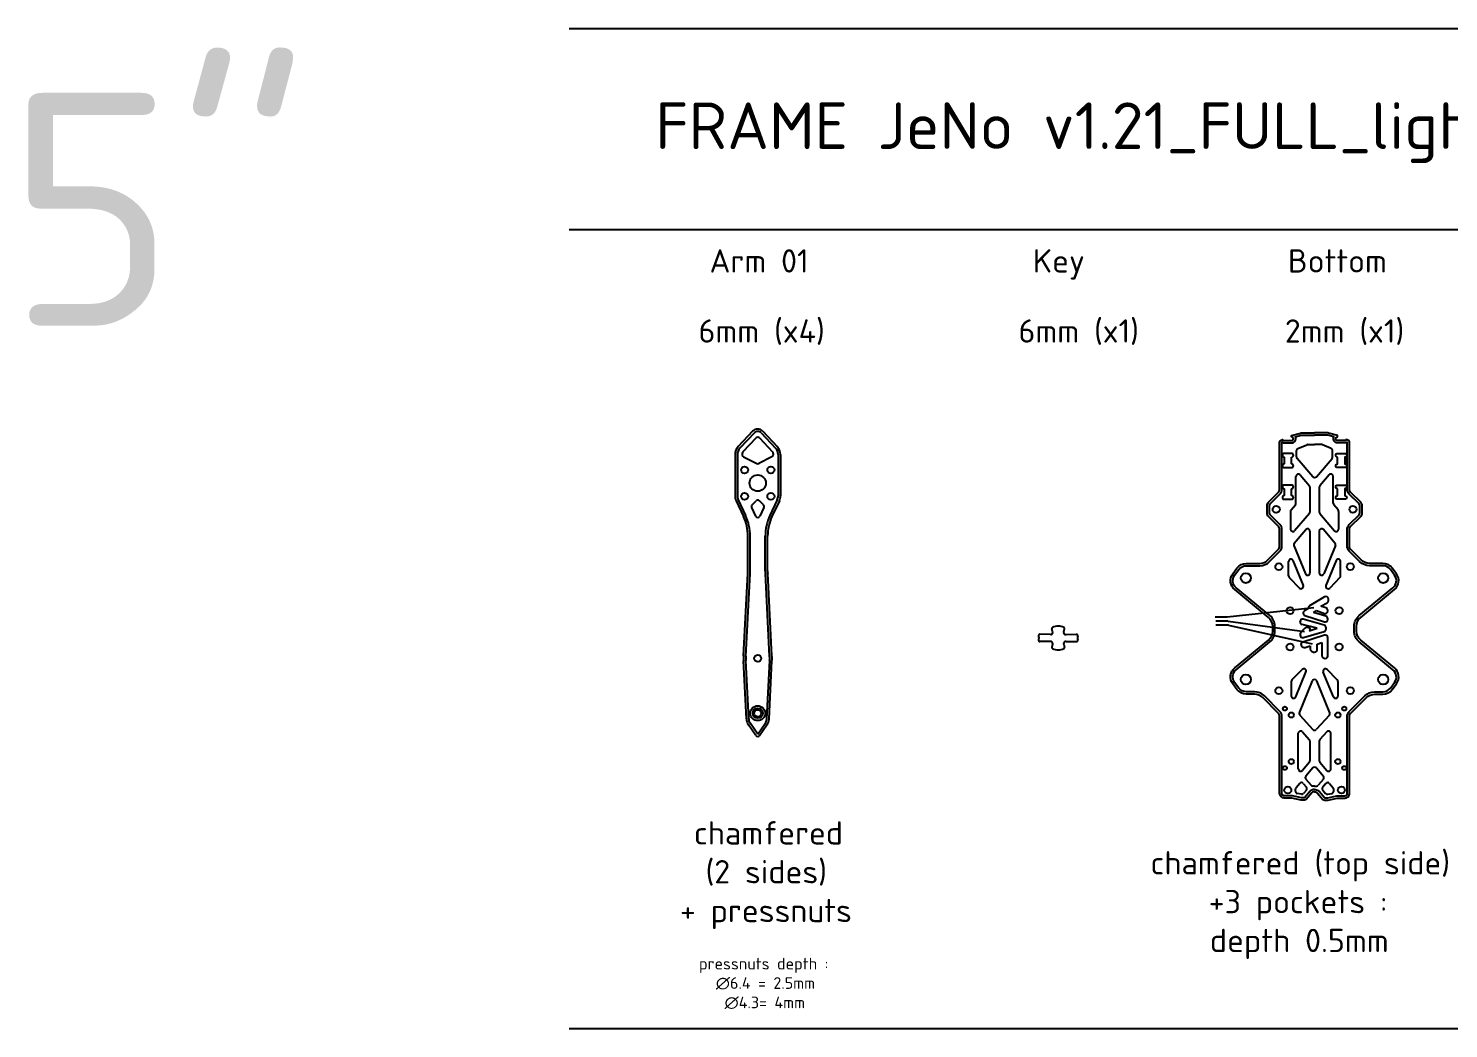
# Model space of a CAD drawing. Header units: millimetres. Extents: x -232 to 986, y 0 to 429.
# Drawn here: x -232 to 378, y 0 to 429 of the extents above; entities that cross this region are included whole.
import ezdxf

# ---------------------------------------------------------------- set-up
doc = ezdxf.new("R2010")
doc.units = ezdxf.units.MM
doc.linetypes.add('JIS_09_08', pattern=[10.75, 8, -0.55, 0.55, -0.55, 0.55, -0.55])
for name, color, linetype in [('Calque1', 150, 'Continuous'), ('Calque1_chamfered', 40, 'Continuous'), ('Calque1_pocket', 10, 'Continuous')]:
    doc.layers.add(name, color=color, linetype=linetype)
doc.styles.get("Standard").update_dxf_attribs({"font": 'arial.ttf'})

msp = doc.modelspace()

# ---------------------------------------------------------------- linework, layer by layer
for p, q in [((319.66, 180.71), (282.47, 176.62)), ((282.47, 176.62), (277.38, 176.62)), ((282.91, 174.92), (277.64, 174.92)), ((283.1, 173.21), (277.64, 173.21)), ((282.91, 174.92), (315.76, 170.49)), ((283.1, 173.21), (319.06, 165.19))]:
    msp.add_line(p, q)
at = {"layer": 'Calque1'}
for p, q in [((0, 429.49), (962.58, 429.49)), ((0, 343.2), (962.58, 343.2)), ((78.75, 256.49), (72.54, 249.92)), ((83.11, 256.49), (89.32, 249.92)), ((80.21, 253.66), (74.53, 247.65)), ((81.66, 253.66), (87.34, 247.65)), ((312.9, 249.15), (316.67, 250.73)), ((317.06, 250.81), (320.05, 250.81)), ((323.04, 250.81), (320.05, 250.81)), ((327.19, 249.15), (323.43, 250.73)), ((71.18, 246.48), (71.18, 228.78)), ((74.26, 246.96), (74.26, 246.39)), ((74.81, 245.5), (80.48, 242.64)), ((87.06, 245.5), (81.38, 242.64)), ((87.61, 246.96), (87.61, 246.39)), ((90.69, 246.48), (90.69, 228.78)), ((312.29, 245.52), (312.29, 248.22)), ((319.29, 237), (312.53, 244.87)), ((320.81, 237), (327.56, 244.87)), ((327.81, 245.52), (327.81, 248.22)), ((312.05, 225.56), (312.05, 237.12)), ((313.81, 237.77), (317.81, 233.11)), ((318.05, 232.46), (318.05, 221.78)), ((322.05, 232.46), (322.05, 221.78)), ((326.29, 237.77), (322.29, 233.11)), ((328.05, 225.56), (328.05, 237.12)), ((71.65, 226.66), (74.81, 219.9)), ((78.48, 224.92), (80.23, 226.66)), ((83.39, 224.92), (81.64, 226.66)), ((90.22, 226.66), (87.06, 219.9)), ((78.28, 223.79), (80.03, 220.04)), ((83.58, 223.79), (81.84, 220.04)), ((309.71, 222.09), (309.71, 214.4)), ((309.95, 222.74), (311.81, 224.9)), ((317.81, 221.13), (311.47, 213.74)), ((322.29, 221.13), (328.63, 213.74)), ((330.15, 222.74), (328.29, 224.9)), ((330.39, 222.09), (330.39, 214.4)), ((311.29, 208.42), (316.29, 214.25)), ((318.05, 213.6), (318.05, 195.64)), ((322.05, 213.6), (322.05, 195.64)), ((328.81, 208.42), (323.81, 214.25)), ((76.68, 196.52), (76.68, 211.44)), ((85.18, 196.52), (85.18, 211.44)), ((311.1, 207.45), (316.12, 195.25)), ((329, 207.45), (323.97, 195.25)), ((74.81, 160.01), (76.66, 195.48)), ((87.05, 160.01), (85.21, 195.48)), ((308.86, 194.38), (308.86, 200.58)), ((310.78, 200.95), (315.16, 190.26)), ((329.32, 200.95), (324.94, 190.26)), ((331.24, 194.38), (331.24, 200.58)), ((309.14, 193.68), (313.52, 189.19)), ((330.96, 193.68), (326.58, 189.19)), ((207.58, 170.5), (207.21, 171.63)), ((212.34, 170.5), (212.72, 171.63)), ((206.61, 169.19), (202.05, 169.3)), ((206.61, 166.27), (202.05, 166.16)), ((207.58, 164.95), (207.21, 163.83)), ((212.34, 164.95), (212.72, 163.83)), ((213.31, 169.19), (217.87, 169.3)), ((213.31, 166.27), (217.87, 166.16)), ((76.07, 132.99), (74.81, 157.97)), ((85.8, 132.99), (87.05, 157.97)), ((310.33, 149.7), (314.71, 154.2)), ((311.97, 142.43), (316.35, 153.12)), ((328.12, 142.43), (323.75, 153.12)), ((329.77, 149.7), (325.39, 154.2)), ((310.05, 149), (310.05, 142.81)), ((313.52, 135.65), (319.12, 149.33)), ((326.58, 135.65), (320.97, 149.33)), ((330.05, 149), (330.05, 142.81)), ((313.71, 134.6), (319.31, 128.43)), ((326.39, 134.6), (320.79, 128.43)), ((80.11, 125.89), (76.97, 130.37)), ((81.75, 125.89), (84.9, 130.37)), ((313.05, 111.51), (313.05, 126.79)), ((314.79, 127.46), (317.79, 124.16)), ((318.05, 123.49), (318.05, 115.03)), ((322.05, 123.49), (322.05, 115.03)), ((325.31, 127.46), (322.31, 124.16)), ((327.05, 111.51), (327.05, 126.79)), ((317.81, 114.38), (314.81, 110.86)), ((319.29, 111.91), (316.29, 108.39)), ((320.81, 111.91), (323.81, 108.39)), ((322.29, 114.38), (325.29, 110.86)), ((313.66, 105.31), (312.08, 103.45)), ((315.19, 105.3), (316.56, 103.68)), ((316.29, 107.1), (318.51, 104.47)), ((320.05, 104.12), (319.27, 104.12)), ((320.05, 104.12), (320.83, 104.12)), ((323.81, 107.1), (321.59, 104.47)), ((324.91, 105.3), (323.54, 103.68)), ((326.44, 105.31), (328.02, 103.45)), ((311.84, 101.99), (311.84, 102.8)), ((314.37, 100.64), (312.63, 101.01)), ((316.55, 102.39), (315.34, 100.97)), ((323.54, 102.39), (324.76, 100.97)), ((325.73, 100.64), (327.47, 101.01)), ((328.26, 101.99), (328.26, 102.8)), ((0, 0), (962.58, 0))]:
    msp.add_line(p, q, dxfattribs=at)
for points in [[(320.05, 101.62), (319.64, 101.62, 0.219685), (318.88, 101.27), (316.46, 98.42, -0.219685), (315.7, 98.07), (314.64, 98.07, -0.053022), (314.22, 98.12), (310.33, 98.95, 0.053022), (309.91, 99), (307.05, 99, -0.414214), (305.05, 101), (305.05, 134.07, 0.198912), (304.46, 135.49), (297.8, 142.15, 0.198912), (294.27, 143.61), (290.71, 143.61, -0.237956), (286.69, 145.64), (284.9, 148.06, -0.39909), (285.75, 154.9), (300.22, 166.8, 0.224285), (302.05, 170.66), (302.05, 171.69), (302.05, 172.72, 0.224285), (300.22, 176.58), (285.75, 188.49, -0.39909), (284.9, 195.32), (286.69, 197.74, -0.237956), (290.71, 199.77), (296.48, 199.77, 0.198912), (300.02, 201.24), (304.46, 205.68, 0.198912), (305.05, 207.1), (305.05, 214.29, 0.198912), (304.46, 215.7), (300.23, 219.94, -0.198912), (299.64, 221.35), (299.64, 222.96), (299.64, 224.56, -0.198912), (300.23, 225.98), (304.46, 230.22, 0.198912), (305.05, 231.63), (305.05, 251.76, -0.322824), (305.73, 252.71), (306.33, 252.91, 0.284915), (307.05, 252.46), (310.17, 252.46, 1), (310.17, 254.06), (310.17, 254.65), (314.05, 255.75, -0.069107), (314.59, 255.82), (320.05, 255.82)], [(320.05, 101.62), (320.46, 101.62, -0.219685), (321.22, 101.27), (323.64, 98.42, 0.219685), (324.4, 98.07), (325.46, 98.07, 0.053022), (325.88, 98.12), (329.77, 98.95, -0.053022), (330.19, 99), (333.05, 99, 0.414214), (335.05, 101), (335.05, 134.07, -0.198912), (335.64, 135.49), (342.3, 142.15, -0.198912), (345.83, 143.61), (349.39, 143.61, 0.237956), (353.41, 145.64), (355.2, 148.06, 0.39909), (354.35, 154.9), (339.88, 166.8, -0.224285), (338.05, 170.66), (338.05, 171.69), (338.05, 172.72, -0.224285), (339.88, 176.58), (354.35, 188.49, 0.39909), (355.2, 195.32), (353.41, 197.74, 0.237956), (349.39, 199.77), (343.62, 199.77, -0.198912), (340.08, 201.24), (335.64, 205.68, -0.198912), (335.05, 207.1), (335.05, 214.29, -0.198912), (335.64, 215.7), (339.87, 219.94, 0.198912), (340.46, 221.35), (340.46, 222.96), (340.46, 224.56, 0.198912), (339.87, 225.98), (335.64, 230.22, -0.198912), (335.05, 231.63), (335.05, 251.76, 0.322824), (334.37, 252.71), (333.77, 252.91, -0.284915), (333.05, 252.46), (329.93, 252.46, -1), (329.93, 254.06), (329.93, 254.65), (326.05, 255.75, 0.069107), (325.5, 255.82), (320.05, 255.82)]]:
    msp.add_lwpolyline(points, format="xyb", dxfattribs=at)
for points in [[(310.17, 245.38, 1), (310.17, 246.98), (307.05, 246.98, 1), (307.05, 245.38), (307.05, 242.48, 1), (307.05, 240.88), (310.17, 240.88, 1), (310.17, 242.48)], [(329.93, 245.38, -1), (329.93, 246.98), (333.05, 246.98, -1), (333.05, 245.38), (333.05, 242.48, -1), (333.05, 240.88), (329.93, 240.88, -1), (329.93, 242.48)], [(310.17, 231.8, 1), (310.17, 233.4), (307.05, 233.4, 1), (307.05, 231.8), (307.05, 228.9, 1), (307.05, 227.3), (310.17, 227.3, 1), (310.17, 228.9)], [(329.93, 231.8, -1), (329.93, 233.4), (333.05, 233.4, -1), (333.05, 231.8), (333.05, 228.9, -1), (333.05, 227.3), (329.93, 227.3, -1), (329.93, 228.9)]]:
    msp.add_lwpolyline(points, format="xyb", close=True, dxfattribs=at)
for centre, radius in [((75.3, 239.91), 1.5), ((86.57, 239.91), 1.5), ((80.93, 234.23), 3.5), ((75.3, 228.55), 1.5), ((86.57, 228.55), 1.5), ((303.57, 222.96), 1.5), ((336.53, 222.96), 1.5), ((290.56, 193.48), 2.15), ((304.71, 198.31), 1.5), ((335.39, 198.31), 1.5), ((349.54, 193.48), 2.15), ((309.51, 179.48), 1.5), ((330.59, 179.48), 1.5), ((309.51, 163.9), 1.5), ((330.59, 163.9), 1.5), ((80.93, 158.99), 1.5), ((290.56, 149.91), 2.15), ((304.71, 145.07), 1.5), ((335.39, 145.07), 1.5), ((349.54, 149.91), 2.15), ((80.93, 135.43), 1.5), ((307.3, 137.4), 0.85), ((310.05, 134.65), 1.1), ((330.05, 134.65), 1.1), ((332.8, 137.4), 0.85), ((307.3, 111.9), 0.85), ((310.05, 114.65), 1.1), ((330.05, 114.65), 1.1), ((332.8, 111.9), 0.85), ((308.55, 102.41), 1.5), ((331.55, 102.41), 1.5)]:
    msp.add_circle(centre, radius, dxfattribs=at)
for centre, radius, start, end in [((80.93, 254.43), 3, 43.35041, 136.64959), ((80.93, 252.97), 1, 43.35041, 136.64959), ((317.06, 249.81), 1, 90, 112.86101), ((323.04, 249.81), 1, 67.13899, 90), ((76.18, 246.48), 5, 136.64959, 180), ((75.26, 246.96), 1, 136.64959, 180), ((75.26, 246.39), 1, 180, 243.26471), ((86.61, 246.39), 1, 296.73529, 360), ((86.61, 246.96), 1, 360, 43.35041), ((85.69, 246.48), 5, 360, 43.35041), ((313.29, 248.22), 1, 112.86101, 180), ((313.29, 245.52), 1, 180, 220.65244), ((326.81, 248.22), 1, 0, 67.13899), ((326.81, 245.52), 1, 319.34756, 0), ((80.93, 243.53), 1, 243.26471, 296.73529), ((313.05, 237.12), 1, 40.65244, 180), ((327.05, 237.12), 1, 360, 139.34756), ((317.05, 232.46), 1, 0, 40.65244), ((320.05, 237.65), 1, 220.65244, 319.34756), ((323.05, 232.46), 1, 139.34756, 180), ((76.18, 228.78), 5, 180, 205.01727), ((80.93, 225.95), 1, 45, 135), ((85.69, 228.78), 5, 334.98273, 360), ((56.68, 211.44), 20, 360, 25.01727), ((79.19, 224.21), 1, 135, 205.01727), ((80.93, 220.47), 1, 205.01727, 334.98273), ((82.68, 224.21), 1, 334.98273, 45), ((105.18, 211.44), 20, 154.98273, 180), ((310.71, 222.09), 1, 139.34756, 180), ((311.05, 225.56), 1, 319.34756, 0), ((317.05, 221.78), 1, 319.34756, 360), ((323.05, 221.78), 1, 180, 220.65244), ((329.05, 225.56), 1, 180, 220.65244), ((329.39, 222.09), 1, 360, 40.65244), ((310.71, 214.4), 1, 180, 319.34756), ((317.05, 213.6), 1, 0, 139.34756), ((323.05, 213.6), 1, 40.65244, 180), ((329.39, 214.4), 1, 220.65244, 360), ((312.05, 207.77), 1, 139.34756, 198.90375), ((328.05, 207.77), 1, 341.09625, 40.65244), ((309.86, 200.58), 1, 22.27365, 180), ((330.24, 200.58), 1, 360, 157.72635), ((56.68, 196.52), 20, 357.02584, 360), ((105.18, 196.52), 20, 180, 182.97416), ((317.05, 195.64), 1, 202.39272, 0), ((323.05, 195.64), 1, 180, 337.60728), ((309.86, 194.38), 1, 180, 224.25472), ((314.23, 189.89), 1, 224.25472, 22.27365), ((325.87, 189.89), 1, 157.72635, 315.74528), ((330.24, 194.38), 1, 315.74528, 360), ((207.68, 171.78), 0.5, 115.68354, 198.44726), ((209.96, 167.04), 5.76, 64.31646, 115.68354), ((212.24, 171.78), 0.5, 341.55274, 64.31646), ((202.03, 168.8), 0.5, 88.63217, 201.91871), ((202.03, 166.66), 0.5, 158.08129, 271.36783), ((199.38, 167.73), 2.36, 338.08129, 21.91871), ((206.63, 170.19), 1, 268.63217, 18.44726), ((206.63, 165.27), 1, 341.55274, 91.36783), ((213.29, 170.19), 1, 161.55274, 271.36783), ((213.29, 165.27), 1, 88.63217, 198.44726), ((217.89, 168.8), 0.5, 338.08129, 91.36783), ((217.89, 166.66), 0.5, 268.63217, 21.91871), ((220.54, 167.73), 2.36, 158.08129, 201.91871), ((94.79, 158.97), 20, 177.02584, 182.87809), ((67.08, 158.97), 20, 357.12191, 2.97416), ((207.68, 163.67), 0.5, 161.55274, 244.31646), ((209.96, 168.41), 5.76, 244.31646, 295.68354), ((212.24, 163.67), 0.5, 295.68354, 18.44726), ((315.43, 153.5), 1, 337.72635, 135.74528), ((324.67, 153.5), 1, 44.25472, 202.27365), ((311.05, 149), 1, 135.74528, 180), ((320.05, 148.95), 1, 22.27365, 157.72635), ((329.05, 149), 1, 0, 44.25472), ((311.05, 142.81), 1, 180, 337.72635), ((329.05, 142.81), 1, 202.27365, 0), ((314.45, 135.27), 1, 157.72635, 222.27099), ((325.65, 135.27), 1, 317.72901, 22.27365), ((81.06, 133.24), 5, 182.87809, 215.09245), ((80.8, 133.24), 5, 324.90755, 357.12191), ((320.05, 129.11), 1, 222.27099, 317.72901), ((80.93, 126.47), 1, 215.09245, 324.90755), ((314.05, 126.79), 1, 42.27099, 180), ((317.05, 123.49), 1, 360, 42.27099), ((323.05, 123.49), 1, 137.72901, 180), ((326.05, 126.79), 1, 0, 137.72901), ((314.05, 111.51), 1, 180, 319.56075), ((317.05, 115.03), 1, 319.56075, 0), ((320.05, 111.26), 1, 90, 139.56075), ((320.05, 111.26), 1, 40.43925, 90), ((323.05, 115.03), 1, 180, 220.43925), ((326.05, 111.51), 1, 220.43925, 0), ((314.42, 104.66), 1, 40.23349, 139.56075), ((317.05, 107.74), 1, 139.56075, 220.23349), ((315.79, 103.04), 1, 319.56075, 40.23349), ((319.27, 105.12), 1, 220.23349, 270), ((320.83, 105.12), 1, 270, 319.76651), ((324.31, 103.04), 1, 139.76651, 220.43925), ((323.05, 107.74), 1, 319.76651, 40.43925), ((325.67, 104.66), 1, 40.43925, 139.76651), ((312.84, 102.8), 1, 139.56075, 180), ((312.84, 101.99), 1, 180, 257.85953), ((314.58, 101.62), 1, 257.85953, 319.56075), ((325.52, 101.62), 1, 220.43925, 282.14047), ((327.26, 101.99), 1, 282.14047, 360), ((327.26, 102.8), 1, 360, 40.43925)]:
    msp.add_arc(centre, radius, start, end, dxfattribs=at)
at = {"layer": 'Calque1_chamfered'}
for p, q in [((79.48, 255.8), (73.27, 249.23)), ((82.39, 255.8), (88.59, 249.23)), ((72.18, 246.48), (72.18, 228.78)), ((89.69, 246.48), (89.69, 228.78)), ((72.55, 227.09), (75.71, 220.32)), ((89.31, 227.09), (86.15, 220.32)), ((77.68, 196.52), (77.68, 211.44)), ((84.18, 196.52), (84.18, 211.44)), ((75.81, 159.96), (77.65, 195.43)), ((86.05, 159.96), (84.21, 195.43)), ((77.07, 133.04), (75.81, 158.02)), ((84.8, 133.04), (86.06, 158.02)), ((80.93, 126.47), (77.79, 130.94)), ((80.93, 126.47), (84.08, 130.94))]:
    msp.add_line(p, q, dxfattribs=at)
for points in [[(320.05, 102.62), (319.64, 102.62, 0.219685), (318.12, 101.92), (315.7, 99.07), (314.64, 99.07, -0.053022), (314.43, 99.09), (310.54, 99.93, 0.053022), (309.91, 100), (307.05, 100, -0.414214), (306.05, 101), (306.05, 134.07, 0.198912), (305.17, 136.19), (298.51, 142.85, 0.198912), (294.27, 144.61), (290.71, 144.61, -0.237956), (287.5, 146.23), (285.7, 148.66, -0.39909), (286.38, 154.12), (300.86, 166.03, 0.224285), (303.05, 170.66), (303.05, 171.69), (303.05, 172.72, 0.224285), (300.86, 177.36), (286.38, 189.26, -0.39909), (285.7, 194.73), (287.5, 197.15, -0.237956), (290.71, 198.77), (296.48, 198.77, 0.198912), (300.73, 200.53), (305.17, 204.98, 0.198912), (306.05, 207.1), (306.05, 214.29, 0.198912), (305.17, 216.41), (300.93, 220.65, -0.198912), (300.64, 221.35), (300.64, 222.96), (300.64, 224.56, -0.198912), (300.93, 225.27), (305.17, 229.51, 0.198912), (306.05, 231.63), (306.05, 251.76), (306.06, 251.76, 0.147062), (307.05, 251.46), (310.17, 251.46, 0.556521), (311.78, 254.06), (314.32, 254.78, -0.069107), (314.59, 254.82), (320.05, 254.82)], [(320.05, 102.62), (320.46, 102.62, -0.219685), (321.98, 101.92), (324.4, 99.07), (325.46, 99.07, 0.053022), (325.67, 99.09), (329.56, 99.93, -0.053022), (330.19, 100), (333.05, 100, 0.414214), (334.05, 101), (334.05, 134.07, -0.198912), (334.93, 136.19), (341.59, 142.85, -0.198912), (345.83, 144.61), (349.39, 144.61, 0.237956), (352.6, 146.23), (354.39, 148.66, 0.39909), (353.72, 154.12), (339.24, 166.03, -0.224285), (337.05, 170.66), (337.05, 171.69), (337.05, 172.72, -0.224285), (339.24, 177.36), (353.72, 189.26, 0.39909), (354.39, 194.73), (352.6, 197.15, 0.237956), (349.39, 198.77), (343.62, 198.77, -0.198912), (339.37, 200.53), (334.93, 204.98, -0.198912), (334.05, 207.1), (334.05, 214.29, -0.198912), (334.93, 216.41), (339.17, 220.65, 0.198912), (339.46, 221.35), (339.46, 222.96), (339.46, 224.56, 0.198912), (339.17, 225.27), (334.93, 229.51, -0.198912), (334.05, 231.63), (334.05, 251.76), (334.04, 251.76, -0.147062), (333.05, 251.46), (329.93, 251.46, -0.556521), (328.32, 254.06), (325.78, 254.78, 0.069107), (325.5, 254.82), (320.05, 254.82)]]:
    msp.add_lwpolyline(points, format="xyb", dxfattribs=at)
for centre, radius, start, end in [((80.93, 254.43), 2, 43.35041, 136.64959), ((76.18, 246.48), 4, 136.64959, 180), ((85.69, 246.48), 4, 360, 43.35041), ((76.18, 228.78), 4, 180, 205.01727), ((85.69, 228.78), 4, 334.98273, 360), ((56.68, 211.44), 21, 360, 25.01727), ((105.18, 211.44), 21, 154.98273, 180), ((56.68, 196.52), 21, 357.02584, 360), ((105.18, 196.52), 21, 180, 182.97416), ((94.79, 158.97), 19, 177.02584, 182.87809), ((67.08, 158.97), 19, 357.12191, 2.97416), ((81.06, 133.24), 4, 182.87809, 215.09245), ((80.8, 133.24), 4, 324.90755, 357.12191)]:
    msp.add_arc(centre, radius, start, end, dxfattribs=at)
at = {"layer": 'Calque1_pocket'}
for p, q in [((324.36, 185.33), (317.86, 181.52)), ((325.98, 183.82), (325.98, 184.4)), ((317.35, 180.31), (315.7, 179.35)), ((315.91, 177.4), (324.28, 174.71)), ((319.64, 178.68), (320.89, 179.47)), ((324.93, 177.04), (319.64, 178.68)), ((320.89, 179.47), (324.26, 178.31)), ((322.79, 181.35), (325.44, 182.89)), ((324.95, 180.64), (322.79, 181.35)), ((325.68, 179.33), (325.68, 179.61)), ((313.84, 174.61), (313.84, 174.76)), ((313.84, 174.62), (313.84, 174.5)), ((315.83, 171.9), (314.19, 170.29)), ((321.19, 171.88), (314.65, 173.57)), ((324.21, 173.19), (315.21, 175.79)), ((317.91, 171.89), (316.85, 172.17)), ((317.72, 170.83), (321.19, 171.88)), ((318.1, 171.22), (317.72, 170.83)), ((324.98, 171.56), (324.98, 172.16)), ((325.68, 175.74), (325.68, 176.01)), ((313.86, 169.52), (313.86, 168.97)), ((324.31, 168.9), (314.95, 165.96)), ((315.24, 167.94), (324.21, 170.52)), ((321.1, 165.13), (323.14, 165.73)), ((321.1, 162.66), (321.1, 165.13)), ((323.14, 165.73), (323.14, 160.19)), ((325.71, 159.97), (325.71, 167.88)), ((314.74, 164), (315.15, 163.76)), ((315.98, 163.66), (318.15, 164.32)), ((318.15, 164.32), (318.15, 163.09)), ((318.73, 162.13), (319.52, 161.71)), ((323.7, 159.25), (324.12, 159.02))]:
    msp.add_line(p, q, dxfattribs=at)
for radius in [3.2, 2.15]:
    msp.add_circle((80.93, 135.43), radius, dxfattribs=at)
for centre, radius, start, end in [((324.9, 184.4), 1.08, 0, 120.35988), ((324.9, 183.82), 1.08, 300.21644, 0), ((316.24, 178.42), 1.08, 119.95077, 252.23175), ((318.39, 180.59), 1.08, 119.95077, 195.08263), ((324.61, 179.33), 1.08, 250.92129, 0), ((324.61, 176.01), 1.08, 0, 72.7309), ((324.61, 179.61), 1.08, 0, 71.67109), ((314.92, 174.76), 1.08, 73.85254, 180), ((314.92, 174.61), 1.08, 180, 255.51029), ((316.58, 171.13), 1.08, 75.51029, 134.28062), ((317.81, 171.5), 0.404, 315.84344, 75.51029), ((323.91, 172.16), 1.08, 0, 73.85254), ((323.91, 171.56), 1.08, 286.07123, 0), ((324.61, 175.74), 1.08, 252.23175, 0), ((314.94, 169.52), 1.08, 134.28062, 180), ((314.94, 168.97), 1.08, 180, 286.07123), ((315.28, 164.93), 1.08, 107.46501, 240.18585), ((324.63, 167.88), 1.08, 0, 107.46501), ((315.68, 164.7), 1.08, 240.18585, 285.87422), ((319.23, 163.09), 1.08, 180, 242.23668), ((320.03, 162.66), 1.08, 242.23668, 0), ((324.21, 160.19), 1.08, 180, 241.55224), ((324.63, 159.97), 1.08, 241.55224, 0)]:
    msp.add_arc(centre, radius, start, end, dxfattribs=at)

# ---------------------------------------------------------------- texts
at = {"linetype": 'JIS_09_08', "attachment_point": 1}
for s, width, insert, char_height in [('{\\fISOCPEUR|b0|i0|c0|p34;5"}', 327.7561, (-241.54, 401.84), 100), ('{\\fISOCPEUR|b0|i0|c0|p34;FRAME JeNo v1.21_FULL_light_WAF edition}', 689.5068, (36.94, 397.7), 20), ('{\\fISOCPEUR|b0|i0|c0|p34;Arm 01}', 327.7561, (60.22, 334.65), 10), ('{\\fISOCPEUR|b0|i0|c0|p34;Key}', 327.7561, (199.08, 334.65), 10), ('{\\fISOCPEUR|b0|i0|c0|p34;Bottom}', 327.7561, (308.56, 334.65), 10), ('{\\fISOCPEUR|b0|i0|c0|p34;6mm (x4)}', 327.7561, (55.52, 304.56), 10), ('{\\fISOCPEUR|b0|i0|c0|p34;6mm (x1)}', 327.7561, (192.92, 304.56), 10), ('{\\fISOCPEUR|b0|i0|c0|p34;2mm (x1)}', 327.7561, (307.27, 304.56), 10), ('\\pi133.87807;{\\fISOCPEUR|b0|i0|c0|p34;chamfered\\P\\pi138.87807;(2 sides)\\P\\pi127.87807;+ pressnuts}', 327.7561, (-80.35, 89.04), 10), ('\\pi101.87807;{\\fISOCPEUR|b0|i0|c0|p34;chamfered (top side)\\P\\pi126.87807;+3 pockets :\\P\\pi127.37807;depth 0.5mm }', 327.7561, (147.71, 76.19), 10)]:
    msp.add_mtext_dynamic_manual_height_columns(s, width=width, gutter_width=12.5, heights=[0], dxfattribs=dict(at, insert=insert, char_height=char_height))
at = {"insert": (19.23, 30.4), "char_height": 5, "attachment_point": 1}
msp.add_mtext_dynamic_manual_height_columns('\\pi36.45843;{\\fISOCPEUR|b0|i0|c0|p34;pressnuts depth : \\P\\pi43.70843;∅6.4 = 2.5mm\\P\\pi47.45843;∅4.3= 4mm}', width=126.9169, gutter_width=12.5, heights=[0], dxfattribs=at)

doc.saveas('drawing.dxf')
